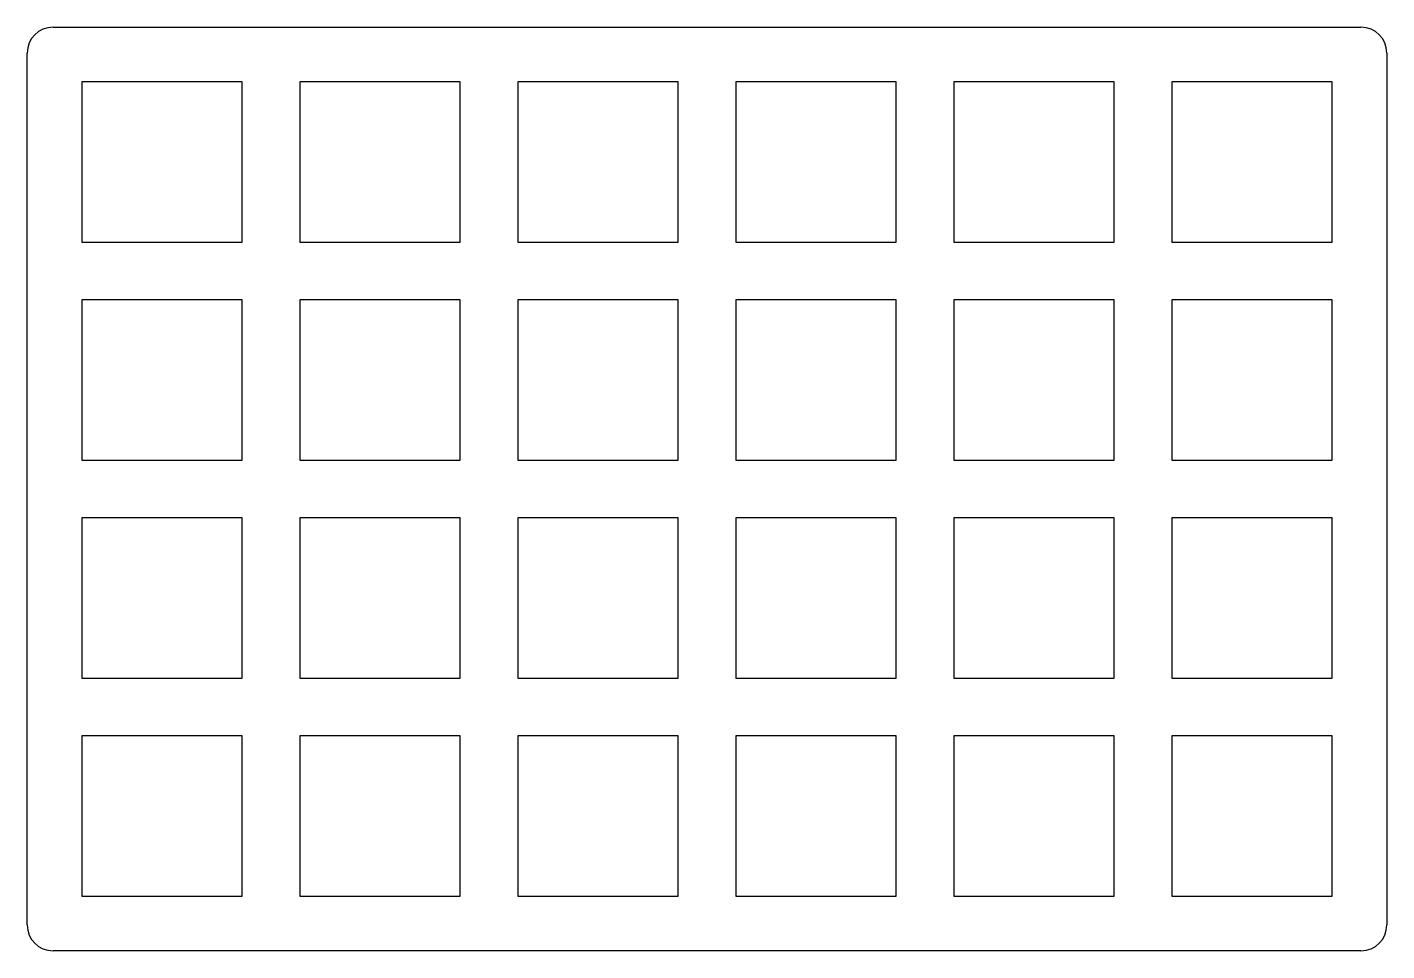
# Model space of a CAD drawing. Header units: millimetres. Extents: x 88 to 207, y -112 to -31.
import ezdxf

# ---------------------------------------------------------------- set-up
doc = ezdxf.new("R2010")
doc.units = ezdxf.units.MM

msp = doc.modelspace()

# ---------------------------------------------------------------- linework, layer by layer
for p, q in [((90.5, -31.25), (204.5, -31.25)), ((88.25, -109.5), (88.25, -33.5)), ((206.75, -33.5), (206.75, -109.5)), ((107, -36), (93, -36)), ((93, -36), (93, -50)), ((107, -50), (107, -36)), ((126, -36), (112, -36)), ((112, -36), (112, -50)), ((126, -50), (126, -36)), ((145, -36), (131, -36)), ((131, -36), (131, -50)), ((145, -50), (145, -36)), ((164, -36), (150, -36)), ((150, -36), (150, -50)), ((164, -50), (164, -36)), ((183, -36), (169, -36)), ((169, -36), (169, -50)), ((183, -50), (183, -36)), ((202, -36), (188, -36)), ((188, -36), (188, -50)), ((202, -50), (202, -36)), ((93, -50), (107, -50)), ((112, -50), (126, -50)), ((131, -50), (145, -50)), ((150, -50), (164, -50)), ((169, -50), (183, -50)), ((188, -50), (202, -50)), ((107, -55), (93, -55)), ((93, -55), (93, -69)), ((107, -69), (107, -55)), ((126, -55), (112, -55)), ((112, -55), (112, -69)), ((126, -69), (126, -55)), ((145, -55), (131, -55)), ((131, -55), (131, -69)), ((145, -69), (145, -55)), ((164, -55), (150, -55)), ((150, -55), (150, -69)), ((164, -69), (164, -55)), ((183, -55), (169, -55)), ((169, -55), (169, -69)), ((183, -69), (183, -55)), ((202, -55), (188, -55)), ((188, -55), (188, -69)), ((202, -69), (202, -55)), ((93, -69), (107, -69)), ((112, -69), (126, -69)), ((131, -69), (145, -69)), ((150, -69), (164, -69)), ((169, -69), (183, -69)), ((188, -69), (202, -69)), ((107, -74), (93, -74)), ((93, -74), (93, -88)), ((107, -88), (107, -74)), ((126, -74), (112, -74)), ((112, -74), (112, -88)), ((126, -88), (126, -74)), ((145, -74), (131, -74)), ((131, -74), (131, -88)), ((145, -88), (145, -74)), ((164, -74), (150, -74)), ((150, -74), (150, -88)), ((164, -88), (164, -74)), ((183, -74), (169, -74)), ((169, -74), (169, -88)), ((183, -88), (183, -74)), ((202, -74), (188, -74)), ((188, -74), (188, -88)), ((202, -88), (202, -74)), ((93, -88), (107, -88)), ((112, -88), (126, -88)), ((131, -88), (145, -88)), ((150, -88), (164, -88)), ((169, -88), (183, -88)), ((188, -88), (202, -88)), ((107, -93), (93, -93)), ((93, -93), (93, -107)), ((107, -107), (107, -93)), ((126, -93), (112, -93)), ((112, -93), (112, -107)), ((126, -107), (126, -93)), ((145, -93), (131, -93)), ((131, -93), (131, -107)), ((145, -107), (145, -93)), ((164, -93), (150, -93)), ((150, -93), (150, -107)), ((164, -107), (164, -93)), ((183, -93), (169, -93)), ((169, -93), (169, -107)), ((183, -107), (183, -93)), ((202, -93), (188, -93)), ((188, -93), (188, -107)), ((202, -107), (202, -93)), ((93, -107), (107, -107)), ((112, -107), (126, -107)), ((131, -107), (145, -107)), ((150, -107), (164, -107)), ((169, -107), (183, -107)), ((188, -107), (202, -107)), ((204.5, -111.75), (90.5, -111.75))]:
    msp.add_line(p, q)
for centre, start, end in [((90.5, -33.5), 90, 180), ((204.5, -33.5), 0, 90), ((90.5, -109.5), 180, 270), ((204.5, -109.5), 270, 360)]:
    msp.add_arc(centre, 2.25, start, end)

doc.saveas('drawing.dxf')
